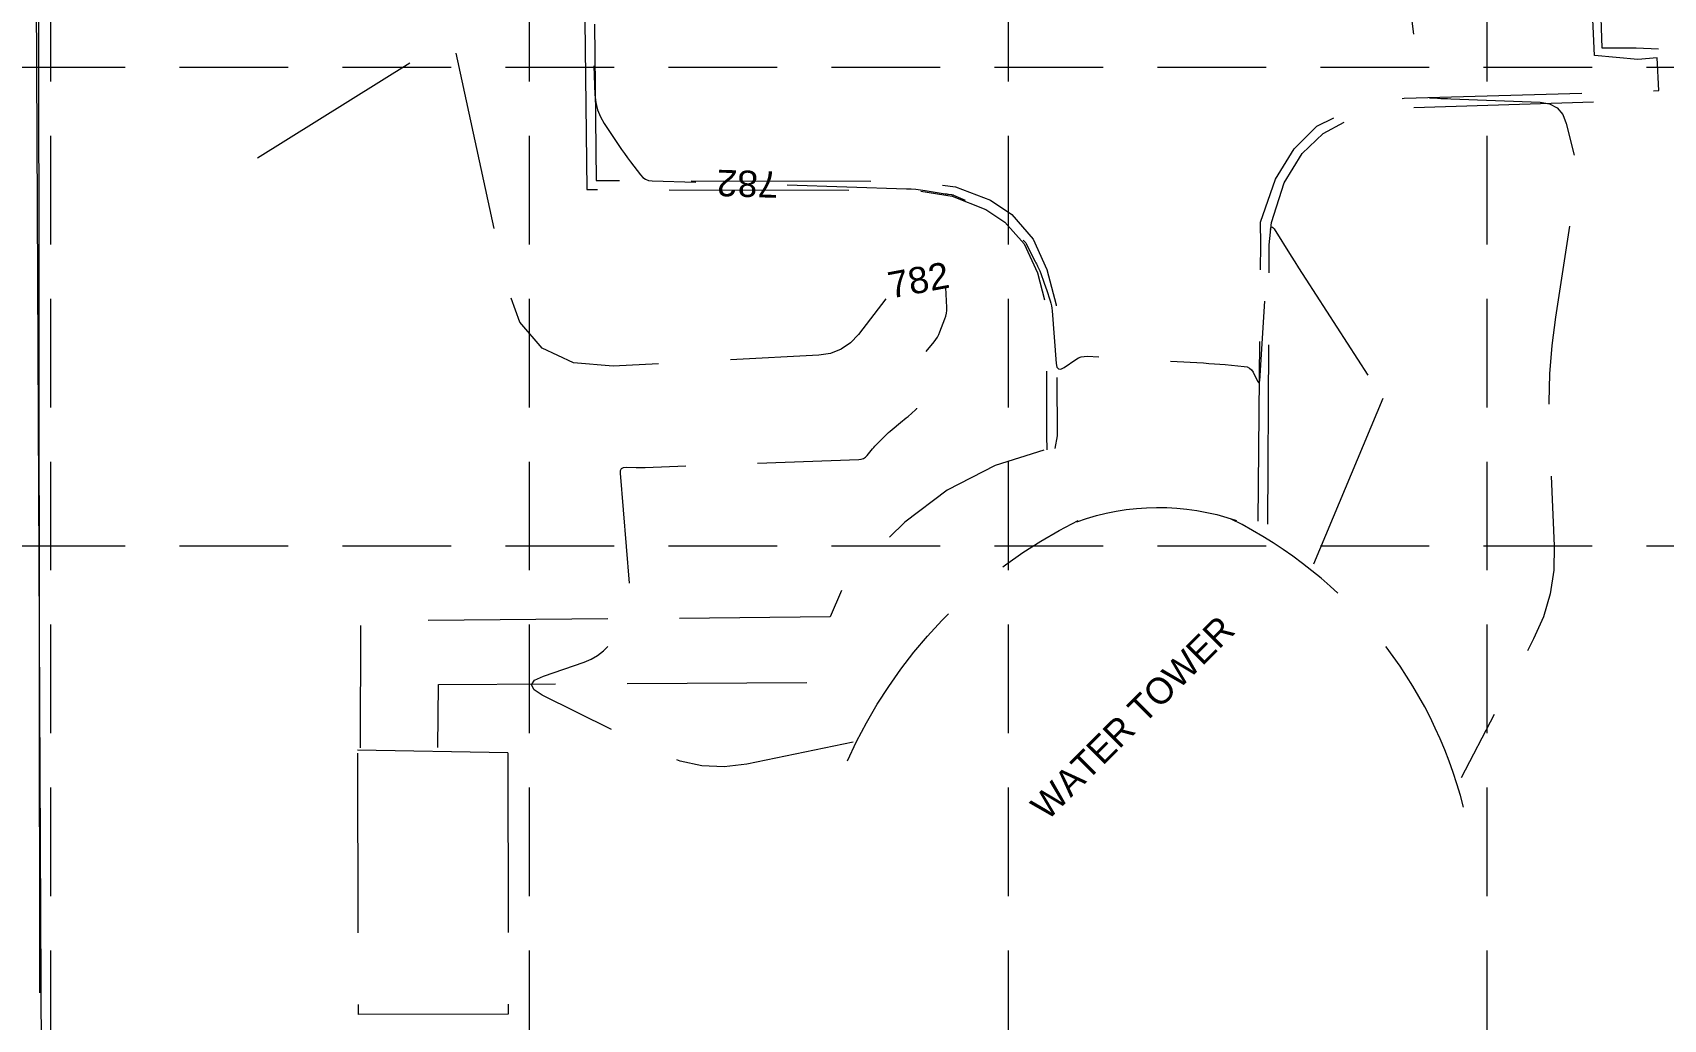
# Model space of a CAD drawing. Header units: feet. Extents: x 47819 to 50150, y 49272 to 50730.
# Drawn here: x 48910.3 to 49034.1, y 49782.9 to 49857.8 of the extents above; entities that cross this region are included whole.
import ezdxf
from ezdxf.enums import TextEntityAlignment as Align

# ---------------------------------------------------------------- set-up
doc = ezdxf.new("R2010")
doc.units = ezdxf.units.FT
doc.header["$MEASUREMENT"] = 0
for name, pattern in [('DGN Style 2', [13.64237, 8.185422, -5.456948]), ('DGN Style 3', [19.099317, 13.64237, -5.456948]), ('HIDDEN', [0.375, 0.25, -0.125])]:
    doc.linetypes.add(name, pattern=pattern)
doc.layers.add('GRID', color=254, linetype='HIDDEN')
for name, color, linetype, lineweight in [('Level 13', 1, 'Continuous', 0), ('Level 17', 1, 'Continuous', 0), ('Level 22', 1, 'Continuous', 0), ('Level 39', 1, 'Continuous', 0), ('Level 4', 1, 'Continuous', 0), ('Level 43', 1, 'Continuous', 0)]:
    doc.layers.add(name, color=color, linetype=linetype, lineweight=lineweight)
doc.styles.get("Standard").update_dxf_attribs({"font": 'ARIAL.TTF'})
doc.styles.add('Style-WORKING', font='WORKING.shx')
doc.linetypes.add('Fence', pattern='A,20,-3,[38,dgnlstyle-lstyle.shx,S=0.024,R=0,X=0,Y=0],-3', length=26)

msp = doc.modelspace()

# ---------------------------------------------------------------- linework, layer by layer
at = {"layer": 'GRID', "color": 252, "linetype": 'HIDDEN', "lineweight": 0, "ltscale": 33}
for p, q in [((48911.66, 50691.48), (48911.66, 49418.72)), ((48948.02, 50691.48), (48948.02, 49418.72)), ((48984.38, 50691.48), (48984.38, 49418.72)), ((49020.74, 50691.48), (49020.74, 49418.72)), ((47857.22, 49855.2), (50111.54, 49855.2)), ((47857.22, 49818.84), (50111.54, 49818.84))]:
    msp.add_line(p, q, dxfattribs=at)
at = {"layer": 'Level 13', "color": 7, "linetype": 'DGN Style 3', "lineweight": 0, "flags": 128}
for points in [[(49003.38, 49820.71), (49003.56, 49841.72), (49003.55, 49843.42), (49004.69, 49846.68), (49006.1, 49848.99), (49007.82, 49850.71), (49010.69, 49852.16), (49014.46, 49852.85), (49032.3, 49853.36), (49033.8, 49853.43), (49033.67, 49855.9), (49032.2, 49855.78), (49028.9, 49856.08), (49028.29, 49870.51), (49014.38, 49870.48), (49010.52, 49870.86), (49007.61, 49872.23), (49005.39, 49874.48), (49003.88, 49877.57), (49003.17, 49880.72), (49003.09, 49884.68), (49003.21, 49886.49)], [(49033.76, 49856.57), (49032.07, 49856.65), (49029.48, 49856.64), (49029.05, 49871.25), (49014.27, 49871.13), (49010.66, 49871.64), (49007.96, 49872.94), (49005.94, 49874.94), (49004.57, 49877.69), (49003.91, 49880.73), (49003.84, 49884.53), (49003.61, 49886.54)], [(48987.16, 49885.15), (48987.12, 49883.83), (48987.17, 49880.1), (48986.69, 49877.65), (48985.48, 49874.94), (48983.64, 49872.63), (48981.81, 49871.39), (48979.52, 49870.73), (48977.45, 49870.53), (48952.09, 49870.54), (48952.39, 49845.91), (48977.35, 49845.83), (48980.12, 49845.41), (48982.68, 49844.39), (48984.14, 49843.43), (48985.59, 49841.79), (48986.62, 49839.58), (48987.28, 49837), (48987.3, 49827.23), (48987.31, 49826.12)], [(48987.86, 49885.2), (48987.88, 49883.85), (48988, 49879.99), (48987.43, 49877.4), (48986.08, 49874.62), (48984.16, 49872), (48982.1, 49870.72), (48979.54, 49869.96), (48977.39, 49869.7), (48952.86, 49869.78), (48953.11, 49846.59), (48977.47, 49846.52), (48980.39, 49846.11), (48983.05, 49845.09), (48984.66, 49844), (48986.28, 49842.14), (48987.31, 49839.84), (48988.03, 49837.14), (48988.11, 49827.19), (48987.93, 49826.23)], [(49004.09, 49820.47), (49004.21, 49841.7), (49004.38, 49843.39), (49005.34, 49846.41), (49006.7, 49848.64), (49008.3, 49850.15), (49010.78, 49851.5), (49014.38, 49852.1), (49032.19, 49852.66), (49033.82, 49852.67)], [(48987.1, 49826.1), (48983.39, 49824.94), (48979.76, 49823.07), (48976.55, 49820.64), (48973.91, 49818.07), (48971.8, 49815.64), (48970.88, 49813.43), (48935.21, 49813.11), (48935.19, 49803.5)], [(48941.08, 49803.51), (48941.14, 49808.29), (48974.1, 49808.49)]]:
    msp.add_lwpolyline(points, dxfattribs=at)
at = {"layer": 'Level 13', "color": 7, "linetype": 'DGN Style 3', "lineweight": 0, "extrusion": (0, 0, -1)}
for centre, radius, start, end in [((-48995.8, 49803.51), 18.24, 70.1382, 108.9298), ((-49006.34, 49787.26), 37.41, 24.0314, 63.596)]:
    msp.add_arc(centre, radius, start, end, dxfattribs=at)
at = {"layer": 'Level 13', "color": 7, "linetype": 'DGN Style 3', "lineweight": 0}
msp.add_arc((48986.41, 49790.8), 33.56, 14.125, 63.6154, dxfattribs=at)
at = {"layer": 'Level 17', "color": 7, "linetype": 'Fence', "lineweight": 0}
msp.add_line((48910.71, 49894.62), (48910.82, 49784.87), dxfattribs=at)
at = {"layer": 'Level 22', "color": 35, "linetype": 'DGN Style 3', "lineweight": 0}
msp.add_line((49012.84, 49830.02), (49007.39, 49816.98), dxfattribs=at)
at = {"layer": 'Level 22', "color": 35, "linetype": 'DGN Style 3', "lineweight": 0, "flags": 128}
for points in [[(48987.49, 49887.97), (48987.18, 49882.56), (48987.13, 49882.33), (48987.03, 49882.15), (48986.87, 49882.02), (48986.65, 49881.93), (48978.13, 49879.71), (48978.02, 49879.68), (48977.9, 49879.65), (48977.79, 49879.61), (48977.68, 49879.58), (48977.26, 49879.44), (48977.21, 49879.42), (48977.15, 49879.4), (48977.1, 49879.38), (48977.05, 49879.36), (48976.87, 49879.3), (48976.84, 49879.29), (48976.8, 49879.28), (48976.77, 49879.27), (48976.74, 49879.26), (48976.63, 49879.22), (48976.61, 49879.22), (48976.6, 49879.21), (48976.58, 49879.2), (48976.56, 49879.2), (48976.51, 49879.18), (48976.49, 49879.18), (48976.48, 49879.17), (48976.47, 49879.17), (48976.46, 49879.16), (48976.4, 49879.14), (48976.38, 49879.14), (48976.37, 49879.14), (48976.36, 49879.13), (48976.35, 49879.12), (48976.3, 49879.1), (48976.29, 49879.09), (48976.27, 49879.09), (48976.26, 49879.08), (48976.25, 49879.07), (48963.59, 49871.86), (48962.42, 49871.27), (48961.2, 49870.84), (48959.94, 49870.57), (48958.63, 49870.44), (48954.29, 49870.28), (48953.48, 49870.13), (48952.91, 49869.76), (48952.58, 49869.16), (48952.49, 49868.35), (48953.01, 49853.1), (48953.07, 49852.52), (48953.2, 49851.96), (48953.42, 49851.43), (48953.71, 49850.93), (48954.81, 49849.26), (48955.03, 49848.94), (48955.25, 49848.63), (48955.48, 49848.32), (48955.71, 49848.01), (48956.47, 49847.01), (48956.65, 49846.82), (48956.85, 49846.68), (48957.08, 49846.6), (48957.34, 49846.56), (48961.6, 49846.43)], [(49006.95, 49872.99), (49005.62, 49874.33), (49005.6, 49874.35), (49005.58, 49874.37), (49005.56, 49874.39), (49005.53, 49874.41), (49005.46, 49874.48), (49005.45, 49874.5), (49005.43, 49874.52), (49005.42, 49874.53), (49005.41, 49874.55), (49005.36, 49874.64), (49005.35, 49874.66), (49005.34, 49874.68), (49005.33, 49874.7), (49005.32, 49874.72), (49005.14, 49875.02), (49005.1, 49875.07), (49005.05, 49875.11), (49004.99, 49875.12), (49004.92, 49875.12), (49003.81, 49874.89), (49003.59, 49874.85), (49003.38, 49874.81), (49003.17, 49874.76), (49002.96, 49874.72), (49002.27, 49874.57), (49002.12, 49874.53), (49001.98, 49874.49), (49001.83, 49874.44), (49001.69, 49874.39), (49000.93, 49874.06), (49000.79, 49873.98), (49000.69, 49873.87), (49000.64, 49873.73), (49000.63, 49873.57), (49000.67, 49872.58), (49000.7, 49872.38), (49000.77, 49872.21), (49000.89, 49872.07), (49001.05, 49871.95), (49007.45, 49868.25), (49007.55, 49868.2), (49007.65, 49868.14), (49007.75, 49868.08), (49007.84, 49868.02), (49008.16, 49867.82), (49008.23, 49867.78), (49008.3, 49867.74), (49008.37, 49867.7), (49008.44, 49867.66), (49009.93, 49866.88), (49010.22, 49866.69), (49010.47, 49866.47), (49010.68, 49866.2), (49010.85, 49865.89), (49012.11, 49862.94), (49012.28, 49862.67), (49012.48, 49862.54), (49012.72, 49862.54), (49013, 49862.67), (49013.99, 49863.31), (49014.17, 49863.4), (49014.32, 49863.39), (49014.42, 49863.29), (49014.47, 49863.09), (49015.75, 49853.22), (49015.76, 49853.18), (49015.76, 49853.14), (49015.76, 49853.11), (49015.76, 49853.07), (49015.77, 49852.94), (49015.77, 49852.92), (49015.78, 49852.9), (49015.8, 49852.89), (49015.82, 49852.89), (49016.99, 49852.84), (49017.24, 49852.83), (49017.49, 49852.82), (49017.74, 49852.81), (49017.99, 49852.8), (49024.78, 49852.54), (49025.5, 49852.42), (49026.07, 49852.11), (49026.49, 49851.61), (49026.76, 49850.93), (49027.39, 49848.39), (49027.5, 49847.85), (49027.55, 49847.3), (49027.55, 49846.75), (49027.49, 49846.2), (49025.95, 49836.2), (49025.67, 49834.05), (49025.5, 49831.9), (49025.43, 49829.74), (49025.48, 49827.58), (49025.85, 49818.83), (49025.82, 49816.99), (49025.54, 49815.19), (49025.03, 49813.45), (49024.28, 49811.76), (49018.78, 49801.2)], [(48975.1, 49837.6), (48973.02, 49834.9), (48972.4, 49834.25), (48971.7, 49833.77), (48970.9, 49833.46), (48970.01, 49833.32), (48954.39, 49832.48), (48951.37, 49832.73), (48949.01, 49833.85), (48947.31, 49835.83), (48946.27, 49838.67), (48942.28, 49857.1), (48942.27, 49857.16), (48942.27, 49857.22), (48942.28, 49857.28), (48942.3, 49857.34), (48942.38, 49857.57), (48942.39, 49857.59), (48942.38, 49857.61), (48942.37, 49857.62), (48942.35, 49857.62), (48942.26, 49857.63), (48942.24, 49857.63), (48942.22, 49857.63), (48942.2, 49857.62), (48942.19, 49857.61), (48942.1, 49857.5), (48942.08, 49857.48), (48942.06, 49857.46), (48942.04, 49857.44), (48942.02, 49857.42), (48941.89, 49857.34), (48941.87, 49857.32), (48941.84, 49857.3), (48941.81, 49857.29), (48941.79, 49857.27), (48923.35, 49845.76)], [(48967.6, 49846.25), (48976.66, 49845.97), (48977.01, 49845.95), (48977.37, 49845.92), (48977.72, 49845.89), (48978.08, 49845.83), (48979.59, 49845.59), (48979.66, 49845.58), (48979.72, 49845.57), (48979.79, 49845.56), (48979.85, 49845.55), (48980.07, 49845.52), (48980.11, 49845.51), (48980.16, 49845.5), (48980.2, 49845.49), (48980.24, 49845.47), (48982.36, 49844.6), (48982.4, 49844.58), (48982.44, 49844.57), (48982.48, 49844.55), (48982.52, 49844.53), (48982.66, 49844.48), (48982.68, 49844.47), (48982.71, 49844.45), (48982.74, 49844.44), (48982.77, 49844.42), (48983.94, 49843.69), (48983.97, 49843.67), (48984, 49843.65), (48984.03, 49843.62), (48984.07, 49843.6), (48984.17, 49843.54), (48984.19, 49843.52), (48984.21, 49843.5), (48984.23, 49843.49), (48984.25, 49843.47), (48985.34, 49842.26), (48985.39, 49842.21), (48985.43, 49842.16), (48985.47, 49842.12), (48985.52, 49842.07), (48985.66, 49841.92), (48985.69, 49841.89), (48985.72, 49841.85), (48985.74, 49841.81), (48985.76, 49841.78), (48986.44, 49840.43), (48986.49, 49840.34), (48986.53, 49840.25), (48986.58, 49840.16), (48986.62, 49840.07), (48986.77, 49839.78), (48986.8, 49839.72), (48986.82, 49839.65), (48986.85, 49839.59), (48986.87, 49839.52), (48987.1, 49838.86), (48987.15, 49838.72), (48987.2, 49838.58), (48987.25, 49838.44), (48987.29, 49838.3), (48987.57, 49837.44), (48987.63, 49837.26), (48987.67, 49837.07), (48987.7, 49836.88), (48987.72, 49836.69), (48988.02, 49832.68), (48988.08, 49832.42), (48988.2, 49832.28), (48988.38, 49832.27), (48988.63, 49832.39), (48989.53, 49833), (48989.73, 49833.12), (48989.94, 49833.19), (48990.16, 49833.23), (48990.39, 49833.24), (48999.22, 49832.73), (48999.63, 49832.7), (49000.04, 49832.67), (49000.45, 49832.64), (49000.86, 49832.6), (49002.31, 49832.47), (49002.52, 49832.43), (49002.7, 49832.34), (49002.86, 49832.2), (49002.98, 49832.02), (49003.32, 49831.35), (49003.39, 49831.24), (49003.44, 49831.21), (49003.47, 49831.26), (49003.49, 49831.38), (49004.13, 49841.65), (49004.13, 49841.68), (49004.14, 49841.71), (49004.14, 49841.73), (49004.14, 49841.76), (49004.14, 49841.84), (49004.14, 49841.86), (49004.14, 49841.88), (49004.14, 49841.9), (49004.15, 49841.92), (49004.3, 49842.85), (49004.34, 49843), (49004.4, 49843.06), (49004.48, 49843.03), (49004.58, 49842.91), (49005.87, 49840.85), (49006.15, 49840.4), (49006.43, 49839.96), (49006.71, 49839.53), (49006.99, 49839.09), (49012.84, 49830.02)], [(48972.62, 49803.91), (48964.53, 49802.26), (48962.81, 49802.05), (48961.13, 49802.12), (48959.49, 49802.48), (48957.88, 49803.12), (48949.01, 49807.49), (48948.38, 49807.89), (48948.19, 49808.27), (48948.43, 49808.62), (48949.1, 49808.94), (48952.18, 49810.01), (48952.71, 49810.23), (48953.2, 49810.51), (48953.65, 49810.86), (48954.06, 49811.26), (48955.32, 49812.69), (48955.55, 49813), (48955.71, 49813.35), (48955.79, 49813.71), (48955.79, 49814.11), (48954.94, 49824.35), (48954.95, 49824.55), (48955.03, 49824.7), (48955.17, 49824.78), (48955.37, 49824.81), (48956.14, 49824.79), (48956.31, 49824.79), (48956.48, 49824.79), (48956.64, 49824.79), (48956.81, 49824.79), (48973.04, 49825.39), (48973.23, 49825.42), (48973.4, 49825.48), (48973.55, 49825.57), (48973.68, 49825.71), (48974.09, 49826.2), (48974.18, 49826.3), (48974.27, 49826.41), (48974.37, 49826.51), (48974.46, 49826.61), (48975.04, 49827.2), (48975.17, 49827.32), (48975.3, 49827.44), (48975.43, 49827.56), (48975.57, 49827.67), (48976.22, 49828.21), (48976.36, 49828.32), (48976.5, 49828.44), (48976.64, 49828.55), (48976.78, 49828.67), (48977.35, 49829.16), (48977.44, 49829.27), (48977.48, 49829.38), (48977.46, 49829.5), (48977.38, 49829.62), (48976.42, 49830.73), (48976.27, 49830.97), (48976.22, 49831.21), (48976.28, 49831.44), (48976.44, 49831.67), (48977.36, 49832.66), (48977.55, 49832.87), (48977.74, 49833.09), (48977.93, 49833.31), (48978.11, 49833.53), (48978.76, 49834.34), (48978.9, 49834.51), (48979.01, 49834.7), (48979.12, 49834.89), (48979.2, 49835.1), (48979.58, 49836.07), (48979.65, 49836.29), (48979.7, 49836.5), (48979.72, 49836.72), (48979.72, 49836.94), (48979.66, 49838.45)]]:
    msp.add_lwpolyline(points, dxfattribs=at)
at = {"layer": 'Level 4', "color": 7, "linetype": 'Continuous', "lineweight": 0}
msp.add_line((48910.39, 49899.76), (48911.73, 49622.59), dxfattribs=at)
at = {"layer": 'Level 43', "color": 7, "linetype": 'DGN Style 3', "lineweight": 0}
for p, q in [((48946.39, 49803.11), (48934.99, 49803.31)), ((48946.42, 49783.26), (48935.02, 49783.24))]:
    msp.add_line(p, q, dxfattribs=at)
at = {"layer": 'Level 43', "color": 7, "linetype": 'DGN Style 3', "lineweight": 0, "flags": 128}
for points in [[(48934.99, 49803.09), (48935.02, 49783.24)], [(48946.39, 49803.11), (48946.42, 49783.26)]]:
    msp.add_lwpolyline(points, dxfattribs=at)

# ---------------------------------------------------------------- texts
at = {"layer": 'Level 22', "color": 35, "linetype": 'DGN Style 3', "lineweight": 0}
for rotation, p in [(178.2416, (48964.6, 49846.34)), (10.5886, (48977.57, 49839.03))]:
    msp.add_text('782', height=2, rotation=rotation, dxfattribs=at).set_placement(p, align=Align.MIDDLE_CENTER)
at = {"layer": 'Level 39', "color": 7, "linetype": 'DGN Style 2', "lineweight": 0, "style": 'Style-WORKING'}
msp.add_text('WATER TOWER', height=2, rotation=45, dxfattribs=at).set_placement((48993.84, 49805.79), align=Align.MIDDLE_CENTER)

doc.saveas('drawing.dxf')
